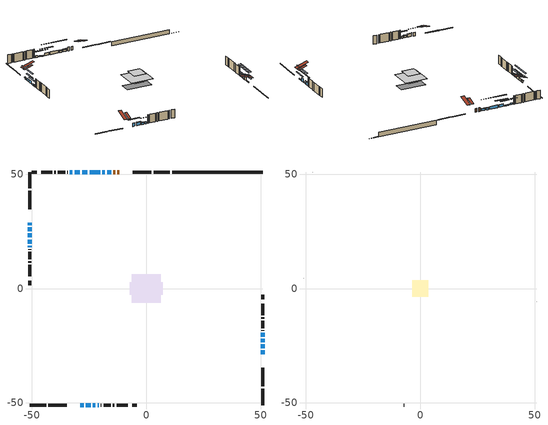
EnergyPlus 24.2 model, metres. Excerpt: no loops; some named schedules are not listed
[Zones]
conditioned space
 floor outside (Floor1 construction): -2.55,-2.55 -2.55,2.55 2.55,2.55 2.55,-2.55 z1.43
 floor adiabatic (AdiabaticFloorConstruction): -6.34,-6.34 -6.34,6.34 6.34,6.34 6.34,-6.34 z3.87
 floor foundation (Slab1 construction): -7.14,-2.76 -7.14,2.76 7.14,2.76 7.14,-2.76 z-1.01
 wall outside (RimJoist1 construction): 10.37,50.93 3.21,50.93 / -50.93,-50.93 -43.76,-50.93 / -50.93,50.93 -50.93,43.76 / 50.93,-50.93 50.93,-43.76 z1.43:1.73
 wall outside (RimJoist2 construction): 2.28,50.93 -5.84,50.93 / -42.83,-50.93 -34.71,-50.93 / -50.93,42.83 -50.93,34.71 / 50.93,-42.83 50.93,-34.71 z1.43:1.73
 wall outside (AdiabaticWallConstruction 1): -11.72,50.93 -12.61,50.93 / -13.54,50.93 -14.43,50.93 z1.43:3.46
 wall outside (AdiabaticWallConstruction): 50.93,-28.83 50.93,-27.07 / -28.98,50.93 -31.32,50.93 / -50.93,21.39 -50.93,19.64 z1.43:1.99; -15.36,50.93 -17.11,50.93 / -23.34,-50.93 -22.2,-50.93 / -21.27,-50.93 -20.71,-50.93 z1.43:2.57; -18.04,50.93 -19.19,50.93 / -50.93,28.83 -50.93,27.68 z1.43:2.4; -28.83,-50.93 -27.41,-50.93 / -26.48,-50.93 -24.27,-50.93 z1.43:3.18; 50.93,-26.15 50.93,-24.39 / 50.93,-21.07 50.93,-19.31 z1.43:3.46; 50.93,-23.47 50.93,-21.99 z1.43:2.02; -20.11,50.93 -24.79,50.93 / -50.93,26.76 -50.93,25 / -25.72,50.93 -28.06,50.93 / -50.93,24.08 -50.93,22.32 z1.43:2.88; -32.25,50.93 -33.4,50.93 / -50.93,18.71 -50.93,18 z1.43:2.37
 wall outside (Wall1 construction): -34.32,50.93 -34.51,50.93 / -19.78,-50.93 -19.6,-50.93 / -50.93,17.07 -50.93,16.89 / 50.93,-18.38 50.93,-18.2 z1.43:6.31
 wall outside (Wall2 construction): -35.44,50.93 -38.59,50.93 / -18.67,-50.93 -15.52,-50.93 / -50.93,15.96 -50.93,12.81 / 50.93,-17.27 50.93,-14.12 z1.43:6.31
 wall outside (Wall3 construction): -39.52,50.93 -40.19,50.93 / -14.59,-50.93 -13.92,-50.93 / -50.93,11.88 -50.93,11.21 / 50.93,-13.19 50.93,-12.52 z1.43:6.31
 wall outside (Wall4 construction): -41.12,50.93 -45.98,50.93 / -12.99,-50.93 -8.13,-50.93 / -50.93,10.28 -50.93,5.42 / 50.93,-11.59 50.93,-6.73 z1.43:6.31
 wall outside (Wall6 construction): -47.94,50.93 -50,50.93 / -6.16,-50.93 -4.11,-50.93 / -50.93,3.45 -50.93,1.4 / 50.93,-4.76 50.93,-2.71 z1.43:6.31
 wall foundation (FoundationWall1 construction): 11.3,50.93,-1.01 11.3,50.93,1.43 45.06,50.93,1.43 45.06,50.93,-0.91 50.93,50.93,-0.91 50.93,50.93,-1.01
 window (WindowConstruction): 50.93,-28.83 50.93,-27.08 z1.43:1.99
 window (WindowConstruction 9): -15.36,50.93 -17.11,50.93 z1.43:2.57
 window (WindowConstruction 10): -18.04,50.93 -19.19,50.93 z1.43:2.4
 window (WindowConstruction 11): -28.83,-50.93 -27.41,-50.93 z1.43:3.18
 window (WindowConstruction 12): -26.48,-50.93 -24.27,-50.93 z1.43:3.18
 window (WindowConstruction 13): -23.34,-50.93 -22.2,-50.93 z1.43:2.57
 window (WindowConstruction 14): -50.93,28.83 -50.93,27.68 z1.43:2.4
 window (WindowConstruction 15): 50.93,-26.15 50.93,-24.39 z1.43:3.46
 window (WindowConstruction 16): 50.93,-23.47 50.93,-21.99 z1.43:2.02
 window (WindowConstruction 17): -20.11,50.93 -24.79,50.93 z1.43:2.88
 window (WindowConstruction 1): 50.93,-21.06 50.93,-19.31 z1.43:3.46
 window (WindowConstruction 18): -50.93,26.76 -50.93,25 z1.43:2.88
 window (WindowConstruction 2): -25.72,50.93 -28.06,50.93 z1.43:2.88
 window (WindowConstruction 3): -28.99,50.93 -31.32,50.93 z1.43:1.99
 window (WindowConstruction 4): -32.25,50.93 -33.4,50.93 z1.43:2.37
 window (WindowConstruction 5): -21.27,-50.93 -20.71,-50.93 z1.43:2.57
 window (WindowConstruction 6): -50.93,24.07 -50.93,22.32 z1.43:2.88
 window (WindowConstruction 7): -50.93,21.39 -50.93,19.64 z1.43:1.99
 window (WindowConstruction 8): -50.93,18.71 -50.93,18 z1.43:2.37
 door (Door): -11.72,50.93 -12.61,50.93 z1.43:3.46
 door (Door 1): -13.54,50.93 -14.43,50.93 z1.43:3.46
 ceiling adiabatic (AdiabaticFloorConstruction): 6.34,-6.34 6.34,6.34 -6.34,6.34 -6.34,-6.34 z3.87
 roof outside (Roof2 construction): -10.8,50.93,6.31 -10.8,46.09,7.92 -9.52,46.09,7.92 -9.52,50.93,6.31; -29.76,-50.93,6.31 -29.76,-46.09,7.92 -31.03,-46.09,7.92 -31.03,-50.93,6.31; -50.93,29.76,6.31 -46.09,29.76,7.92 -46.09,31.03,7.92 -50.93,31.03,6.31; 50.93,-29.76,6.31 46.09,-29.76,7.92 46.09,-31.03,7.92 50.93,-31.03,6.31
attic - vented
 floor to conditioned space (Floor2 construction Reversed): -3.55,-3.55 -3.55,3.55 3.55,3.55 3.55,-3.55 z6.31
 wall outside (Wall5 construction): -46.9,50.93 -47.02,50.93 / -7.2,-50.93 -7.09,-50.93 / -50.93,4.49 -50.93,4.38 / 50.93,-5.8 50.93,-5.69 z1.43:6.31
 roof outside (Roof1 construction): -8.59,50.93,6.31 -8.59,44.01,8.61 -6.77,44.01,8.61 -6.77,50.93,6.31; -31.96,-50.93,6.31 -31.96,-44.01,8.61 -33.78,-44.01,8.61 -33.78,-50.93,6.31; -50.93,31.96,6.31 -44.01,31.96,8.61 -44.01,33.78,8.61 -50.93,33.78,6.31; 50.93,-31.96,6.31 44.01,-31.96,8.61 44.01,-33.78,8.61 50.93,-33.78,6.31
shading: 50.93,-24.44 50.93,-31.47 51.34,-31.47 51.34,-24.44 z4.63; -17.31,50.93 -15.16,50.93 -15.16,51.34 -17.31,51.34 z2.77; -19.39,50.93 -17.84,50.93 -17.84,51.34 -19.39,51.34 z2.6; -24.77,-50.93 -31.47,-50.93 -31.47,-51.34 -24.77,-51.34 z5.82; -24.07,-50.93 -26.68,-50.93 -26.68,-51.34 -24.07,-51.34 z3.38; -22,-50.93 -23.54,-50.93 -23.54,-51.34 -22,-51.34 z2.77; -50.93,27.48 -50.93,29.03 -51.34,29.03 -51.34,27.48 z2.6; 50.93,-19.31 50.93,-31.23 51.34,-31.23 51.34,-19.31 z8.54; 50.93,-16.91 50.93,-28.55 51.34,-28.55 51.34,-16.91 z7.1; -29.87,50.93 -15.03,50.93 -15.03,51.34 -29.87,51.34 z7.96; 50.93,-19.11 50.93,-21.27 51.34,-21.27 51.34,-19.11 z3.66; -50.93,19.92 -50.93,31.84 -51.34,31.84 -51.34,19.92 z7.96; -30.7,50.93 -23.08,50.93 -23.08,51.34 -30.7,51.34 z5.52; -33.96,50.93 -26.35,50.93 -26.35,51.34 -33.96,51.34 z4.63; -36.04,50.93 -29.61,50.93 -29.61,51.34 -36.04,51.34 z5.01; -18.07,-50.93 -23.91,-50.93 -23.91,-51.34 -18.07,-51.34 z5.21; -50.93,19.68 -50.93,26.71 -51.34,26.71 -51.34,19.68 z5.52; -50.93,17 -50.93,24.03 -51.34,24.03 -51.34,17 z4.63; -50.93,17.8 -50.93,18.91 -51.34,18.91 -51.34,17.8 z2.57
[Building]
Building 1: Terrain=Suburbs
[Site:Location]
Edmonton Intl AP_AB: Latitude {deg}=53.31; Longitude {deg}=-113.58; Time Zone {hr}=-7; Elevation {m}=723; Keep Site Location Information=Yes
[Site:GroundTemperature:Shallow]
-1.56185, -3.61833, -3.78302, -2.80711, 1.11059, 5.01004, 8.39065, 10.5322, 10.7141, 8.97234, 5.67794, 1.89811
[Site:WaterMainsTemperature]
Calculation Method=Schedule; Temperature Schedule=mains temperature schedule
[Material] Roughness=Rough; Thermal Absorptance=0.9
Name | Thickness {m} | Conductivity {W/m-K} | Density {kg/m3} | Specific Heat {J/kg-K} | Solar Absorptance | Visible Absorptance
asphalt or fiberglass shingles | 0.00635 | 0.162714 | 1121.4 | 1465.45 | 0.4 | 0.4
ceiling loosefill ins | 0.169333 | 0.0480833 | 16.02 | 1046.75 | 0.7 | 0.7
ceiling stud and cavity | 0.1397 | 0.104254 | 65.682 | 1177.47 | 0.7 | 0.7
concrete 4.0 in. | 0.1016 | 1.803125 | 2242.8 | 837.4 | 0.7 | 0.7
concrete 8.0 in. | 0.2032 | 1.803125 | 2242.8 | 837.4 | 0.7 | 0.7
door material | 0.04445 | 0.327969 | 512.64 | 1214.23 | 0.7 | 0.7
floor covering | 0.0127 | 0.0433444 | 54.468 | 1339.84 | 0.6 | 0.6
floor rigid ins; rim joist rigid ins; wall rigid ins | 0.051816 | 0.029427 | 32.04 | 1214.23 | 0.7 | 0.7
floor rigid ins 1; wall rigid ins 1 | 0.512978 | 0.029427 | 32.04 | 1214.23 | 0.7 | 0.7
floor stud and cavity | 0.1397 | 0.157981 | 92.3553 | 1139.71 | 0.7 | 0.7
floor stud and cavity 1 | 0.1397 | 1.75129 | 37.0049 | 1207.88 | 0.7 | 0.7
furniture material conditioned space 1 | 0.1524 | 0.115458 | 640.8 | 1214.23 | 0.6 | 0.6
gypsum board | 0.0127 | 0.160291 | 801 | 837.4 | 0.6 | 0.6
osb sheathing 0.5 in. | 0.0127 | 0.115458 | 512.64 | 1214.23 | 0.7 | 0.7
osb sheathing 0.75 in. | 0.01905 | 0.115458 | 512.64 | 1214.23 | 0.7 | 0.7
osb sheathing 2.0 in. | 0.0508 | 0.115458 | 512.64 | 1214.23 | 0.7 | 0.7
rim joist stud and cavity | 0.0508 | 0.0413573 | 125.044 | 1163.47 | 0.6 | 0.6
rim joist stud and cavity 1 | 0.0508 | 0.0296634 | 125.044 | 1163.47 | 0.6 | 0.6
roof stud and cavity | 0.2032 | 0.115541 | 78.34581 | 1123.46 | 0.7 | 0.7
wall stud and cavity | 0.1397 | 0.46399 | 139.0536 | 1170.24 | 0.7 | 0.7
wall stud and cavity 1 | 0.1397 | 0.220388 | 139.0536 | 1170.24 | 0.7 | 0.7
wall stud and cavity 2 | 0.1397 | 0.453384 | 139.0536 | 1170.24 | 0.7 | 0.7
wall stud and cavity 3 | 0.1397 | 0.215597 | 139.0536 | 1170.24 | 0.7 | 0.7
wall stud and cavity 4 | 0.0889 | 6.1454 | 50.32683 | 1063.81 | 0.6 | 0.6
wall stud and cavity 5 | 0.1397 | 0.106807 | 139.0536 | 1170.24 | 0.7 | 0.7
wall stud and cavity 6 | 0.0889 | 0.380278 | 52.3479 | 1209.89 | 0.7 | 0.7
wall stud and cavity 7 | 0.0889 | 0.391764 | 83.0341 | 1211.67 | 0.7 | 0.7
wood siding | 0.0254 | 0.102417 | 544.68 | 1172.36 | 0.4 | 0.4
wood siding 1 | 0.00254 | 0.102417 | 544.68 | 1172.36 | 0.4 | 0.4
wood siding 2; wood siding 3; wood siding 4 | 0.0254 | 0.102417 | 544.68 | 1172.36 | 0.7 | 0.7
[WindowMaterial:SimpleGlazingSystem]
Name | U-Factor {W/m2-K} | Solar Heat Gain Coefficient
WindowMaterial | 2.53296 | 0.58
WindowMaterial 1 | 2.97868 | 0.59
WindowMaterial 10 | 2.32571 | 0.53
WindowMaterial 11 | 2.11619 | 0.62
WindowMaterial 12 | 2.45233 | 0.62
WindowMaterial 13 | 2.47788 | 0.47
WindowMaterial 2 | 2.13833 | 0.61
WindowMaterial 3 | 2.52046 | 0.59
WindowMaterial 4 | 2.42337 | 0.5
WindowMaterial 5 | 2.56021 | 0.57
WindowMaterial 6 | 2.39214 | 0.64
WindowMaterial 7 | 2.53352 | 0.58
WindowMaterial 8 | 2.29051 | 0.56
WindowMaterial 9 | 2.4194 | 0.5
[Construction]
AdiabaticFloorConstruction: floor stud and cavity 1, floor rigid ins 1, osb sheathing 0.75 in., floor covering
AdiabaticWallConstruction: wood siding 3, wall rigid ins 1, wall stud and cavity 6, gypsum board
AdiabaticWallConstruction 1: wood siding 4, wall rigid ins 1, wall stud and cavity 6, gypsum board
Door; Door 1: door material
Floor1 construction: floor stud and cavity, floor rigid ins, osb sheathing 0.75 in., floor covering
Floor2 construction Reversed: gypsum board, ceiling stud and cavity, ceiling loosefill ins
FoundationWall1 construction: concrete 8.0 in.
furniture construction conditioned space 1: furniture material conditioned space 1
PartitionWallConstruction: gypsum board, wall stud and cavity 7, gypsum board
RimJoist1 construction: wood siding 2, rim joist rigid ins, osb sheathing 2.0 in., rim joist stud and cavity
RimJoist2 construction: wood siding 2, osb sheathing 2.0 in., rim joist stud and cavity 1
Roof1 construction: asphalt or fiberglass shingles
Roof2 construction: asphalt or fiberglass shingles, osb sheathing 0.75 in., roof stud and cavity, gypsum board
Slab1 construction: concrete 4.0 in.
Wall1 construction: wood siding, wall rigid ins, osb sheathing 0.5 in., wall stud and cavity, gypsum board
Wall2 construction: wood siding, wall rigid ins, osb sheathing 0.5 in., wall stud and cavity 1, gypsum board
Wall3 construction: wood siding, wall rigid ins, osb sheathing 0.5 in., wall stud and cavity 2, gypsum board
Wall4 construction: wood siding, wall rigid ins, osb sheathing 0.5 in., wall stud and cavity 3, gypsum board
Wall5 construction: wood siding 1, wall stud and cavity 4
Wall6 construction: wood siding, osb sheathing 0.5 in., wall stud and cavity 5, gypsum board
WindowConstruction; WindowConstruction 7: WindowMaterial
WindowConstruction 1; WindowConstruction 15: WindowMaterial 1
WindowConstruction 10; WindowConstruction 14: WindowMaterial 9
WindowConstruction 11: WindowMaterial 10
WindowConstruction 12: WindowMaterial 11
WindowConstruction 13: WindowMaterial 12
WindowConstruction 16: WindowMaterial 13
WindowConstruction 17; WindowConstruction 2: WindowMaterial 2
WindowConstruction 18; WindowConstruction 6: WindowMaterial 6
WindowConstruction 3: WindowMaterial 3
WindowConstruction 4: WindowMaterial 4
WindowConstruction 5: WindowMaterial 5
WindowConstruction 8: WindowMaterial 7
WindowConstruction 9: WindowMaterial 8
[Zone] Multiplier=1; Part of Total Floor Area=Yes
Name | Volume {m3}
attic - vented | 18.8299
conditioned space | 604.4
[Space]
Name | Zone | Volume {m3}
attic - vented 1 | attic - vented | 18.8299
conditioned space 1 | conditioned space | 604.4
[ZoneInfiltration:EffectiveLeakageArea]
infil attic - vented 1: Zone or Space=attic - vented 1; Schedule=Always On Discrete; Effective Air Leakage Area {cm2}=1751.3; Stack Coefficient=0.000499324; Wind Coefficient=1.50977e-05
[ZoneMixing]
whole house fan mix: Zone or Space=attic - vented; Schedule=Always On Continuous; Design Flow Rate Calculation Method=Flow/Zone; Design Flow Rate {m3/s}=0; Source Zone or Space=conditioned space
[SurfaceProperty:ExposedFoundationPerimeter]
Slab1: Exposed Perimeter Calculation Method=TotalExposedPerimeter; Total Exposed Perimeter {m}=39.624
[InternalMass] Zone or ZoneList=conditioned space; Space or SpaceList=conditioned space 1
Name | Construction | Surface Area {m2}
furniture mass conditioned space 1 | furniture construction conditioned space 1 | 106.232
partition wall mass | PartitionWallConstruction | 265.58
[Lights]
interior lighting: Zone or ZoneList or Space or SpaceList=conditioned space 1; Schedule=interior lighting schedule; Design Level Calculation Method=LightingLevel; Lighting Level {W}=343.2; Return Air Fraction=0; Fraction Radiant=0.6; Fraction Visible=0.2; Fraction Replaceable=1
[People]
occupants: Zone or ZoneList or Space or SpaceList=conditioned space 1; Number of People Schedule=occupants schedule; Number of People Calculation Method=People; Number of People=3; Fraction Radiant=0.314171; Sensible Heat Fraction=0.56303; Activity Level Schedule=occupants activity schedule; Carbon Dioxide Generation Rate {m3/s-W}=0; Enable ASHRAE 55 Comfort Warnings=No; Mean Radiant Temperature Calculation Type=EnclosureAveraged
[ElectricEquipment] Zone or ZoneList or Space or SpaceList=conditioned space 1; Design Level Calculation Method=EquipmentLevel
Name | Schedule | Design Level {W} | Fraction Latent | Fraction Radiant | Fraction Lost
clothes dryer | clothes dryer schedule | 140.772 | 0.015 | 0.081 | 0.85
clothes washer | clothes washer schedule | 32.1985 | 0.03 | 0.162 | 0.7
cooking range | cooking range schedule | 215.147 | 0.08 | 0.432 | 0.2
dishwasher | dishwasher schedule | 66.8632 | 0.3 | 0.18 | 0.4
fridge | fridge schedule | 72.9452 | 0 | 0.6 | 0
mech vent bath fan 0 | mech vent bath fan 0 schedule | 50.2 | 0 | 0 | 1
mech vent bath fan 1 | mech vent bath fan 1 schedule | 50.2 | 0 | 0 | 1
mech vent house fan | mech vent house fan schedule | 0 | 0 | 0 | 1
mech vent house fan cfis | mech vent house fan cfis schedule | 0 | 0 | 0 | 0
mech vent range fan 0 | mech vent range fan 0 schedule | 57 | 0 | 0 | 1
misc plug loads | misc plug loads schedule | 494.7 | 0.045 | 0.513 | 0.1
whole house fan | Always On Discrete | 0 | 0 | 0 | 1
[OtherEquipment] Zone or ZoneList or Space or SpaceList=conditioned space 1; Design Level Calculation Method=EquipmentLevel
Name | Fuel Type | Schedule | Design Level {W} | Fraction Latent | Fraction Radiant | Fraction Lost
clothes dryer 1 | Electricity | clothes dryer schedule | 0 | 0.015 | 0.081 | 0.85
cooking range 1 | Electricity | cooking range schedule | 0 | 0.08 | 0.432 | 0.2
general water use latent | None | general water use schedule | 62.594 | 1 | 0 | 0
general water use sensible | None | general water use schedule | -61.6891 | 0 | 0.6 | 0
mech vent house fan latent load | None | Always On Discrete | 0 | 1 | 0 | 0
mech vent house fan sensible load | None | Always On Discrete | 0 | 0 | 0 | 0
water heater energy adjustment1 | NaturalGas | Always On Discrete | 0.01 | 0 | 0 | 1
[ZoneInfiltration:DesignFlowRate] Zone or ZoneList or Space or SpaceList=conditioned space 1; Schedule=Always On Discrete; Design Flow Rate Calculation Method=Flow/Zone; Design Flow Rate {m3/s}=0
infil flow; natural vent flow; whole house fan flow
[Foundation:Kiva]
Foundation Kiva 1: Initial Indoor Air Temperature {C}=18; Wall Height Above Grade {m}=1.43; Wall Depth Below Slab {m}=0.2032
[Foundation:Kiva:Settings]
Soil Conductivity {W/m-K}=0.849921; Soil Density {kg/m3}=1842.3; Soil Specific Heat {J/kg-K}=418.7; Ground Solar Absorptivity=0.9; Ground Thermal Absorptivity=0.9; Ground Surface Roughness {m}=0.03; Far-Field Width {m}=40; Deep-Ground Boundary Condition=ZeroFlux; Deep-Ground Depth {m}=40; Minimum Cell Dimension {m}=0.2; Maximum Cell Growth Coefficient=3; Simulation Timestep=Timestep
[Exterior:Lights]
exterior lighting: Schedule=exterior lighting schedule; Design Level {W}=75.6
[Schedule:Constant]
Name | Hourly Value
Always On Continuous; mech vent house fan schedule; mech vent house fan cfis schedule; Always On Discrete | 1
occupants activity schedule | 117.228
fridge schedule | 0
[Schedule:Week:Daily]
interior lighting schedule Week Rule - Jan1-Jan27: interior lighting schedule day, interior lighting schedule day, interior lighting schedule day, interior lighting schedule day, interior lighting schedule day, interior lighting schedule day, interior lighting schedule day, interior lighting schedule default day, interior lighting schedule default day, interior lighting schedule default day, interior lighting schedule default day, interior lighting schedule default day
interior lighting schedule Week Rule - Jan28-Feb3: interior lighting schedule day, interior lighting schedule day, interior lighting schedule day, interior lighting schedule day, interior lighting schedule day 1, interior lighting schedule day 1, interior lighting schedule day 1, interior lighting schedule default day, interior lighting schedule default day, interior lighting schedule default day, interior lighting schedule default day, interior lighting schedule default day
interior lighting schedule Week Rule - Feb4-Feb24: interior lighting schedule day 1, interior lighting schedule day 1, interior lighting schedule day 1, interior lighting schedule day 1, interior lighting schedule day 1, interior lighting schedule day 1, interior lighting schedule day 1, interior lighting schedule default day, interior lighting schedule default day, interior lighting schedule default day, interior lighting schedule default day, interior lighting schedule default day
interior lighting schedule Week Rule - Feb25-Mar3: interior lighting schedule day 1, interior lighting schedule day 1, interior lighting schedule day 1, interior lighting schedule day 1, interior lighting schedule day 2, interior lighting schedule day 2, interior lighting schedule day 2, interior lighting schedule default day, interior lighting schedule default day, interior lighting schedule default day, interior lighting schedule default day, interior lighting schedule default day
interior lighting schedule Week Rule - Mar4-Mar31: interior lighting schedule day 2, interior lighting schedule day 2, interior lighting schedule day 2, interior lighting schedule day 2, interior lighting schedule day 2, interior lighting schedule day 2, interior lighting schedule day 2, interior lighting schedule default day, interior lighting schedule default day, interior lighting schedule default day, interior lighting schedule default day, interior lighting schedule default day
interior lighting schedule Week Rule - Apr1-Apr28: interior lighting schedule day 3, interior lighting schedule day 3, interior lighting schedule day 3, interior lighting schedule day 3, interior lighting schedule day 3, interior lighting schedule day 3, interior lighting schedule day 3, interior lighting schedule default day, interior lighting schedule default day, interior lighting schedule default day, interior lighting schedule default day, interior lighting schedule default day
interior lighting schedule Week Rule - Apr29-May5: interior lighting schedule day 3, interior lighting schedule day 3, interior lighting schedule day 4, interior lighting schedule day 4, interior lighting schedule day 4, interior lighting schedule day 4, interior lighting schedule day 4, interior lighting schedule default day, interior lighting schedule default day, interior lighting schedule default day, interior lighting schedule default day, interior lighting schedule default day
interior lighting schedule Week Rule - May6-May26: interior lighting schedule day 4, interior lighting schedule day 4, interior lighting schedule day 4, interior lighting schedule day 4, interior lighting schedule day 4, interior lighting schedule day 4, interior lighting schedule day 4, interior lighting schedule default day, interior lighting schedule default day, interior lighting schedule default day, interior lighting schedule default day, interior lighting schedule default day
interior lighting schedule Week Rule - May27-Jun2: interior lighting schedule day 4, interior lighting schedule day 4, interior lighting schedule day 4, interior lighting schedule day 4, interior lighting schedule day 4, interior lighting schedule day 5, interior lighting schedule day 5, interior lighting schedule default day, interior lighting schedule default day, interior lighting schedule default day, interior lighting schedule default day, interior lighting schedule default day
interior lighting schedule Week Rule - Jun3-Jun30: interior lighting schedule day 5, interior lighting schedule day 5, interior lighting schedule day 5, interior lighting schedule day 5, interior lighting schedule day 5, interior lighting schedule day 5, interior lighting schedule day 5, interior lighting schedule default day, interior lighting schedule default day, interior lighting schedule default day, interior lighting schedule default day, interior lighting schedule default day
interior lighting schedule Week Rule - Jul1-Jul28: interior lighting schedule day 6, interior lighting schedule day 6, interior lighting schedule day 6, interior lighting schedule day 6, interior lighting schedule day 6, interior lighting schedule day 6, interior lighting schedule day 6, interior lighting schedule default day, interior lighting schedule default day, interior lighting schedule default day, interior lighting schedule default day, interior lighting schedule default day
interior lighting schedule Week Rule - Jul29-Aug4: interior lighting schedule day 6, interior lighting schedule day 6, interior lighting schedule day 6, interior lighting schedule day 7, interior lighting schedule day 7, interior lighting schedule day 7, interior lighting schedule day 7, interior lighting schedule default day, interior lighting schedule default day, interior lighting schedule default day, interior lighting schedule default day, interior lighting schedule default day
interior lighting schedule Week Rule - Aug5-Aug25: interior lighting schedule day 7, interior lighting schedule day 7, interior lighting schedule day 7, interior lighting schedule day 7, interior lighting schedule day 7, interior lighting schedule day 7, interior lighting schedule day 7, interior lighting schedule default day, interior lighting schedule default day, interior lighting schedule default day, interior lighting schedule default day, interior lighting schedule default day
interior lighting schedule Week Rule - Aug26-Sep1: interior lighting schedule day 7, interior lighting schedule day 7, interior lighting schedule day 7, interior lighting schedule day 7, interior lighting schedule day 7, interior lighting schedule day 7, interior lighting schedule day 8, interior lighting schedule default day, interior lighting schedule default day, interior lighting schedule default day, interior lighting schedule default day, interior lighting schedule default day
interior lighting schedule Week Rule - Sep2-Sep29: interior lighting schedule day 8, interior lighting schedule day 8, interior lighting schedule day 8, interior lighting schedule day 8, interior lighting schedule day 8, interior lighting schedule day 8, interior lighting schedule day 8, interior lighting schedule default day, interior lighting schedule default day, interior lighting schedule default day, interior lighting schedule default day, interior lighting schedule default day
interior lighting schedule Week Rule - Sep30-Oct6: interior lighting schedule day 8, interior lighting schedule day 9, interior lighting schedule day 9, interior lighting schedule day 9, interior lighting schedule day 9, interior lighting schedule day 9, interior lighting schedule day 9, interior lighting schedule default day, interior lighting schedule default day, interior lighting schedule default day, interior lighting schedule default day, interior lighting schedule default day
interior lighting schedule Week Rule - Oct7-Oct27: interior lighting schedule day 9, interior lighting schedule day 9, interior lighting schedule day 9, interior lighting schedule day 9, interior lighting schedule day 9, interior lighting schedule day 9, interior lighting schedule day 9, interior lighting schedule default day, interior lighting schedule default day, interior lighting schedule default day, interior lighting schedule default day, interior lighting schedule default day
interior lighting schedule Week Rule - Oct28-Nov3: interior lighting schedule day 9, interior lighting schedule day 9, interior lighting schedule day 9, interior lighting schedule day 9, interior lighting schedule day 10, interior lighting schedule day 10, interior lighting schedule day 10, interior lighting schedule default day, interior lighting schedule default day, interior lighting schedule default day, interior lighting schedule default day, interior lighting schedule default day
interior lighting schedule Week Rule - Nov4-Nov24: interior lighting schedule day 10, interior lighting schedule day 10, interior lighting schedule day 10, interior lighting schedule day 10, interior lighting schedule day 10, interior lighting schedule day 10, interior lighting schedule day 10, interior lighting schedule default day, interior lighting schedule default day, interior lighting schedule default day, interior lighting schedule default day, interior lighting schedule default day
interior lighting schedule Week Rule - Nov25-Dec1: interior lighting schedule day 10, interior lighting schedule day 10, interior lighting schedule day 10, interior lighting schedule day 10, interior lighting schedule day 10, interior lighting schedule day 10, interior lighting schedule day 11, interior lighting schedule default day, interior lighting schedule default day, interior lighting schedule default day, interior lighting schedule default day, interior lighting schedule default day
interior lighting schedule Week Rule - Dec2-Dec31: interior lighting schedule day 11, interior lighting schedule day 11, interior lighting schedule day 11, interior lighting schedule day 11, interior lighting schedule day 11, interior lighting schedule day 11, interior lighting schedule day 11, interior lighting schedule default day, interior lighting schedule default day, interior lighting schedule default day, interior lighting schedule default day, interior lighting schedule default day
occupants schedule Week Rule - Jan1-Dec31: occupants schedule day, occupants schedule day, occupants schedule day, occupants schedule day, occupants schedule day, occupants schedule day, occupants schedule day, occupants schedule default day, occupants schedule default day, occupants schedule default day, occupants schedule default day, occupants schedule default day
clothes dryer schedule Week Rule - Jan1-Dec31: clothes dryer schedule day, clothes dryer schedule day, clothes dryer schedule day, clothes dryer schedule day, clothes dryer schedule day, clothes dryer schedule day, clothes dryer schedule day, clothes dryer schedule default day, clothes dryer schedule default day, clothes dryer schedule default day, clothes dryer schedule default day, clothes dryer schedule default day
clothes washer schedule Week Rule - Jan1-Dec31: clothes washer schedule day, clothes washer schedule day, clothes washer schedule day, clothes washer schedule day, clothes washer schedule day, clothes washer schedule day, clothes washer schedule day, clothes washer schedule default day, clothes washer schedule default day, clothes washer schedule default day, clothes washer schedule default day, clothes washer schedule default day
cooking range schedule Week Rule - Jan1-Dec31: cooking range schedule day, cooking range schedule day, cooking range schedule day, cooking range schedule day, cooking range schedule day, cooking range schedule day, cooking range schedule day, cooking range schedule default day, cooking range schedule default day, cooking range schedule default day, cooking range schedule default day, cooking range schedule default day
dishwasher schedule Week Rule - Jan1-Dec31: dishwasher schedule day, dishwasher schedule day, dishwasher schedule day, dishwasher schedule day, dishwasher schedule day, dishwasher schedule day, dishwasher schedule day, dishwasher schedule default day, dishwasher schedule default day, dishwasher schedule default day, dishwasher schedule default day, dishwasher schedule default day
mech vent bath fan 0 schedule Week Rule - Jan1-Dec31: mech vent bath fan 0 schedule day, mech vent bath fan 0 schedule day, mech vent bath fan 0 schedule day, mech vent bath fan 0 schedule day, mech vent bath fan 0 schedule day, mech vent bath fan 0 schedule day, mech vent bath fan 0 schedule day, mech vent bath fan 0 schedule default day, mech vent bath fan 0 schedule default day, mech vent bath fan 0 schedule default day, mech vent bath fan 0 schedule default day, mech vent bath fan 0 schedule default day
mech vent bath fan 1 schedule Week Rule - Jan1-Dec31: mech vent bath fan 1 schedule day, mech vent bath fan 1 schedule day, mech vent bath fan 1 schedule day, mech vent bath fan 1 schedule day, mech vent bath fan 1 schedule day, mech vent bath fan 1 schedule day, mech vent bath fan 1 schedule day, mech vent bath fan 1 schedule default day, mech vent bath fan 1 schedule default day, mech vent bath fan 1 schedule default day, mech vent bath fan 1 schedule default day, mech vent bath fan 1 schedule default day
mech vent range fan 0 schedule Week Rule - Jan1-Dec31: mech vent range fan 0 schedule day, mech vent range fan 0 schedule day, mech vent range fan 0 schedule day, mech vent range fan 0 schedule day, mech vent range fan 0 schedule day, mech vent range fan 0 schedule day, mech vent range fan 0 schedule day, mech vent range fan 0 schedule default day, mech vent range fan 0 schedule default day, mech vent range fan 0 schedule default day, mech vent range fan 0 schedule default day, mech vent range fan 0 schedule default day
misc plug loads schedule Week Rule - Jan1-Dec31: misc plug loads schedule day, misc plug loads schedule day, misc plug loads schedule day, misc plug loads schedule day, misc plug loads schedule day, misc plug loads schedule day, misc plug loads schedule day, misc plug loads schedule default day, misc plug loads schedule default day, misc plug loads schedule default day, misc plug loads schedule default day, misc plug loads schedule default day
general water use schedule Week Rule - Jan1-Dec31: general water use schedule day, general water use schedule day, general water use schedule day, general water use schedule day, general water use schedule day, general water use schedule day, general water use schedule day, general water use schedule default day, general water use schedule default day, general water use schedule default day, general water use schedule default day, general water use schedule default day
exterior lighting schedule Week Rule - Jan1-Jan27: exterior lighting schedule day, exterior lighting schedule day, exterior lighting schedule day, exterior lighting schedule day, exterior lighting schedule day, exterior lighting schedule day, exterior lighting schedule day, exterior lighting schedule default day, exterior lighting schedule default day, exterior lighting schedule default day, exterior lighting schedule default day, exterior lighting schedule default day
exterior lighting schedule Week Rule - Jan28-Feb3: exterior lighting schedule day, exterior lighting schedule day, exterior lighting schedule day, exterior lighting schedule day, exterior lighting schedule day 1, exterior lighting schedule day 1, exterior lighting schedule day 1, exterior lighting schedule default day, exterior lighting schedule default day, exterior lighting schedule default day, exterior lighting schedule default day, exterior lighting schedule default day
exterior lighting schedule Week Rule - Feb4-Feb24: exterior lighting schedule day 1, exterior lighting schedule day 1, exterior lighting schedule day 1, exterior lighting schedule day 1, exterior lighting schedule day 1, exterior lighting schedule day 1, exterior lighting schedule day 1, exterior lighting schedule default day, exterior lighting schedule default day, exterior lighting schedule default day, exterior lighting schedule default day, exterior lighting schedule default day
exterior lighting schedule Week Rule - Feb25-Mar3: exterior lighting schedule day 1, exterior lighting schedule day 1, exterior lighting schedule day 1, exterior lighting schedule day 1, exterior lighting schedule day 2, exterior lighting schedule day 2, exterior lighting schedule day 2, exterior lighting schedule default day, exterior lighting schedule default day, exterior lighting schedule default day, exterior lighting schedule default day, exterior lighting schedule default day
exterior lighting schedule Week Rule - Mar4-Mar31: exterior lighting schedule day 2, exterior lighting schedule day 2, exterior lighting schedule day 2, exterior lighting schedule day 2, exterior lighting schedule day 2, exterior lighting schedule day 2, exterior lighting schedule day 2, exterior lighting schedule default day, exterior lighting schedule default day, exterior lighting schedule default day, exterior lighting schedule default day, exterior lighting schedule default day
exterior lighting schedule Week Rule - Apr1-Apr28: exterior lighting schedule day 3, exterior lighting schedule day 3, exterior lighting schedule day 3, exterior lighting schedule day 3, exterior lighting schedule day 3, exterior lighting schedule day 3, exterior lighting schedule day 3, exterior lighting schedule default day, exterior lighting schedule default day, exterior lighting schedule default day, exterior lighting schedule default day, exterior lighting schedule default day
[Schedule:Year]
interior lighting schedule: interior lighting schedule Week Rule - Jan1-Jan27, 1, 1, 1, 27, interior lighting schedule Week Rule - Jan28-Feb3, 1, 28, 2, 3, interior lighting schedule Week Rule - Feb4-Feb24, 2, 4, 2, 24, interior lighting schedule Week Rule - Feb25-Mar3, 2, 25, 3, 3, interior lighting schedule Week Rule - Mar4-Mar31, 3, 4, 3, 31, interior lighting schedule Week Rule - Apr1-Apr28, 4, 1, 4, 28, interior lighting schedule Week Rule - Apr29-May5, 4, 29, 5, 5, interior lighting schedule Week Rule - May6-May26, 5, 6, 5, 26, interior lighting schedule Week Rule - May27-Jun2, 5, 27, 6, 2, interior lighting schedule Week Rule - Jun3-Jun30, 6, 3, 6, 30, interior lighting schedule Week Rule - Jul1-Jul28, 7, 1, 7, 28, interior lighting schedule Week Rule - Jul29-Aug4, 7, 29, 8, 4, interior lighting schedule Week Rule - Aug5-Aug25, 8, 5, 8, 25, interior lighting schedule Week Rule - Aug26-Sep1, 8, 26, 9, 1, interior lighting schedule Week Rule - Sep2-Sep29, 9, 2, 9, 29, interior lighting schedule Week Rule - Sep30-Oct6, 9, 30, 10, 6, interior lighting schedule Week Rule - Oct7-Oct27, 10, 7, 10, 27, interior lighting schedule Week Rule - Oct28-Nov3, 10, 28, 11, 3, interior lighting schedule Week Rule - Nov4-Nov24, 11, 4, 11, 24, interior lighting schedule Week Rule - Nov25-Dec1, 11, 25, 12, 1, interior lighting schedule Week Rule - Dec2-Dec31, 12, 2, 12, 31
occupants schedule: occupants schedule Week Rule - Jan1-Dec31, 1, 1, 12, 31
clothes dryer schedule: clothes dryer schedule Week Rule - Jan1-Dec31, 1, 1, 12, 31
clothes washer schedule: clothes washer schedule Week Rule - Jan1-Dec31, 1, 1, 12, 31
cooking range schedule: cooking range schedule Week Rule - Jan1-Dec31, 1, 1, 12, 31
dishwasher schedule: dishwasher schedule Week Rule - Jan1-Dec31, 1, 1, 12, 31
mech vent bath fan 0 schedule: mech vent bath fan 0 schedule Week Rule - Jan1-Dec31, 1, 1, 12, 31
mech vent bath fan 1 schedule: mech vent bath fan 1 schedule Week Rule - Jan1-Dec31, 1, 1, 12, 31
mech vent range fan 0 schedule: mech vent range fan 0 schedule Week Rule - Jan1-Dec31, 1, 1, 12, 31
misc plug loads schedule: misc plug loads schedule Week Rule - Jan1-Dec31, 1, 1, 12, 31
general water use schedule: general water use schedule Week Rule - Jan1-Dec31, 1, 1, 12, 31
exterior lighting schedule: exterior lighting schedule Week Rule - Jan1-Jan27, 1, 1, 1, 27, exterior lighting schedule Week Rule - Jan28-Feb3, 1, 28, 2, 3, exterior lighting schedule Week Rule - Feb4-Feb24, 2, 4, 2, 24, exterior lighting schedule Week Rule - Feb25-Mar3, 2, 25, 3, 3, exterior lighting schedule Week Rule - Mar4-Mar31, 3, 4, 3, 31, exterior lighting schedule Week Rule - Apr1-Apr28, 4, 1, 4, 28, exterior lighting schedule Week Rule - Apr29-May5, 4, 29, 5, 5, exterior lighting schedule Week Rule - May6-May26, 5, 6, 5, 26, exterior lighting schedule Week Rule - May27-Jun2, 5, 27, 6, 2, exterior lighting schedule Week Rule - Jun3-Jun30, 6, 3, 6, 30, exterior lighting schedule Week Rule - Jul1-Jul28, 7, 1, 7, 28, exterior lighting schedule Week Rule - Jul29-Aug4, 7, 29, 8, 4, exterior lighting schedule Week Rule - Aug5-Aug25, 8, 5, 8, 25, exterior lighting schedule Week Rule - Aug26-Sep1, 8, 26, 9, 1, exterior lighting schedule Week Rule - Sep2-Sep29, 9, 2, 9, 29, exterior lighting schedule Week Rule - Sep30-Oct6, 9, 30, 10, 6, exterior lighting schedule Week Rule - Oct7-Oct27, 10, 7, 10, 27, exterior lighting schedule Week Rule - Oct28-Nov3, 10, 28, 11, 3, exterior lighting schedule Week Rule - Nov4-Nov24, 11, 4, 11, 24, exterior lighting schedule Week Rule - Nov25-Dec1, 11, 25, 12, 1, exterior lighting schedule Week Rule - Dec2-Dec31, 12, 2, 12, 31
[Schedule:Compact]
mains temperature schedule: Through: 01/01, For: AllDays, Until: 24:00, 3.97167, Through: 01/02, For: AllDays, Until: 24:00, 3.90778, Through: 01/03, For: AllDays, Until: 24:00, 3.84556, Through: 01/04, For: AllDays, Until: 24:00, 3.78389, Through: 01/05, For: AllDays, Until: 24:00, 3.72278, Through: 01/06, For: AllDays, Until: 24:00, 3.66278, Through: 01/07, For: AllDays, Until: 24:00, 3.60389, Through: 01/08, For: AllDays, Until: 24:00, 3.54556, Through: 01/09, For: AllDays, Until: 24:00, 3.48833, Through: 01/10, For: AllDays, Until: 24:00, 3.43167, Through: 01/11, For: AllDays, Until: 24:00, 3.37611, Through: 01/12, For: AllDays, Until: 24:00, 3.32167, Through: 01/13, For: AllDays, Until: 24:00, 3.26833, Through: 01/14, For: AllDays, Until: 24:00, 3.21556, Through: 01/15, For: AllDays, Until: 24:00, 3.16444, Through: 01/16, For: AllDays, Until: 24:00, 3.11389, Through: 01/17, For: AllDays, Until: 24:00, 3.06444, Through: 01/18, For: AllDays, Until: 24:00, 3.01611, Through: 01/19, For: AllDays, Until: 24:00, 2.96889, Through: 01/20, For: AllDays, Until: 24:00, 2.92278, Through: 01/21, For: AllDays, Until: 24:00, 2.87722, Through: 01/22, For: AllDays, Until: 24:00, 2.83333, Through: 01/23, For: AllDays, Until: 24:00, 2.79056, Through: 01/24, For: AllDays, Until: 24:00, 2.74889, Through: 01/25, For: AllDays, Until: 24:00, 2.70833, Through: 01/26, For: AllDays, Until: 24:00, 2.66889, Through: 01/27, For: AllDays, Until: 24:00, 2.63056, Through: 01/28, For: AllDays, Until: 24:00, 2.59333, Through: 01/29, For: AllDays, Until: 24:00, 2.55778, Through: 01/30, For: AllDays, Until: 24:00, 2.52278, Through: 01/31, For: AllDays, Until: 24:00, 2.48944, Through: 02/01, For: AllDays, Until: 24:00, 2.45722, Through: 02/02, For: AllDays, Until: 24:00, 2.42611, Through: 02/03, For: AllDays, Until: 24:00, 2.39667, Through: 02/04, For: AllDays, Until: 24:00, 2.36833, Through: 02/05, For: AllDays, Until: 24:00, 2.34111, Through: 02/06, For: AllDays, Until: 24:00, 2.315, Through: 02/07, For: AllDays, Until: 24:00, 2.29056, Through: 02/08, For: AllDays, Until: 24:00, 2.26722, Through: 02/09, For: AllDays, Until: 24:00, 2.245, Through: 02/10, For: AllDays, Until: 24:00, 2.22444, Through: 02/11, For: AllDays, Until: 24:00, 2.20444, Through: 02/12, For: AllDays, Until: 24:00, 2.18667, Through: 02/13, For: AllDays, Until: 24:00, 2.17, Through: 02/14, For: AllDays, Until: 24:00, 2.15444, Through: 02/15, For: AllDays, Until: 24:00, 2.14, Through: 02/16, For: AllDays, Until: 24:00, 2.12722, Through: 02/17, For: AllDays, Until: 24:00, 2.11556, Through: 02/18, For: AllDays, Until: 24:00, 2.10556, Through: 02/19, For: AllDays, Until: 24:00, 2.09667, Through: 02/20, For: AllDays, Until: 24:00, 2.08889, Through: 02/21, For: AllDays, Until: 24:00, 2.08278, Through: 02/22, For: AllDays, Until: 24:00, 2.07833, Through: 02/23, For: AllDays, Until: 24:00, 2.07444, Through: 02/24, For: AllDays, Until: 24:00, 2.07278, Through: 02/25, For: AllDays, Until: 24:00, 2.07167, Through: 02/26, For: AllDays, Until: 24:00, 2.07222, Through: 02/27, For: AllDays, Until: 24:00, 2.07444, Through: 02/28, For: AllDays, Until: 24:00, 2.07778, Through: 03/01, For: AllDays, Until: 24:00, 2.08222, Through: 03/02, For: AllDays, Until: 24:00, 2.08833, Through: 03/03, For: AllDays, Until: 24:00, 2.09556, Through: 03/04, For: AllDays, Until: 24:00, 2.10444, Through: 03/05, For: AllDays, Until: 24:00, 2.11444, Through: 03/06, For: AllDays, Until: 24:00, 2.12556, Through: 03/07, For: AllDays, Until: 24:00, 2.13833, Through: 03/08, For: AllDays, Until: 24:00, 2.15278, Through: 03/09, For: AllDays, Until: 24:00, 2.16778, Through: 03/10, For: AllDays, Until: 24:00, 2.18444, Through: 03/11, For: AllDays, Until: 24:00, 2.20278, Through: 03/12, For: AllDays, Until: 24:00, 2.22167, Through: 03/13, For: AllDays, Until: 24:00, 2.24278, Through: 03/14, For: AllDays, Until: 24:00, 2.26444, Through: 03/15, For: AllDays, Until: 24:00, 2.28778, Through: 03/16, For: AllDays, Until: 24:00, 2.31222, Through: 03/17, For: AllDays, Until: 24:00, 2.33778, Through: 03/18, For: AllDays, Until: 24:00, 2.365, Through: 03/19, For: AllDays, Until: 24:00, 2.39333, Through: 03/20, For: AllDays, Until: 24:00, 2.42278, Through: 03/21, For: AllDays, Until: 24:00, 2.45389, Through: 03/22, For: AllDays, Until: 24:00, 2.48611, Through: 03/23, For: AllDays, Until: 24:00, 2.51889, Through: 03/24, For: AllDays, Until: 24:00, 2.55389, Through: 03/25, For: AllDays, Until: 24:00, 2.58944, Through: 03/26, For: AllDays, Until: 24:00, 2.62611, Through: 03/27, For: AllDays, Until: 24:00, 2.66444, Through: 03/28, For: AllDays, Until: 24:00, 2.70389, Through: 03/29, For: AllDays, Until: 24:00, 2.74389, Through: 03/30, For: AllDays, Until: 24:00, 2.78556, Through: 03/31, For: AllDays, Until: 24:00, 2.82833, Through: 04/01, For: AllDays, Until: 24:00, 2.87222, Through: 04/02, For: AllDays, Until: 24:00, 2.91722, Through: 04/03, For: AllDays, Until: 24:00, 2.96333, Through: 04/04, For: AllDays, Until: 24:00, 3.01056, Through: 04/05, For: AllDays, Until: 24:00, 3.05889, Through: 04/06, For: AllDays, Until: 24:00, 3.10833, Through: 04/07, For: AllDays, Until: 24:00, 3.15833, Through: 04/08, For: AllDays, Until: 24:00, 3.21, Through: 04/09, For: AllDays, Until: 24:00, 3.26222, Through: 04/10, For: AllDays, Until: 24:00, 3.31556, Through: 04/11, For: AllDays, Until: 24:00, 3.37, Through: 04/12, For: AllDays, Until: 24:00, 3.42556, Through: 04/13, For: AllDays, Until: 24:00, 3.48167, Through: 04/14, For: AllDays, Until: 24:00, 3.53889, Through: 04/15, For: AllDays, Until: 24:00, 3.59722, Through: 04/16, For: AllDays, Until: 24:00, 3.65611, Through: 04/17, For: AllDays, Until: 24:00, 3.71611, Through: 04/18, For: AllDays, Until: 24:00, 3.77667, Through: 04/19, For: AllDays, Until: 24:00, 3.83833, Through: 04/20, For: AllDays, Until: 24:00, 3.90111, Through: 04/21, For: AllDays, Until: 24:00, 3.96444, Through: 04/22, For: AllDays, Until: 24:00, 4.02833, Through: 04/23, For: AllDays, Until: 24:00, 4.09333, Through: 04/24, For: AllDays, Until: 24:00, 4.15889, Through: 04/25, For: AllDays, Until: 24:00, 4.225, Through: 04/26, For: AllDays, Until: 24:00, 4.29222, Through: 04/27, For: AllDays, Until: 24:00, 4.36, Through: 04/28, For: AllDays, Until: 24:00, 4.42833, Through: 04/29, For: AllDays, Until: 24:00, 4.49722, Through: 04/30, For: AllDays, Until: 24:00, 4.56667, Through: 05/01, For: AllDays, Until: 24:00, 4.63722, Through: 05/02, For: AllDays, Until: 24:00, 4.70833, Through: 05/03, For: AllDays, Until: 24:00, 4.77944, Through: 05/04, For: AllDays, Until: 24:00, 4.85167, Through: 05/05, For: AllDays, Until: 24:00, 4.92389, Through: 05/06, For: AllDays, Until: 24:00, 4.99722, Through: 05/07, For: AllDays, Until: 24:00, 5.07056, Through: 05/08, For: AllDays, Until: 24:00, 5.145, Through: 05/09, For: AllDays, Until: 24:00, 5.21944, Through: 05/10, For: AllDays, Until: 24:00, 5.29389, Through: 05/11, For: AllDays, Until: 24:00, 5.36944, Through: 05/12, For: AllDays, Until: 24:00, 5.445, Through: 05/13, For: AllDays, Until: 24:00, 5.52111, Through: 05/14, For: AllDays, Until: 24:00, 5.59722, Through: 05/15, For: AllDays, Until: 24:00, 5.67389, Through: 05/16, For: AllDays, Until: 24:00, 5.75056, Through: 05/17, For: AllDays, Until: 24:00, 5.82778, Through: 05/18, For: AllDays, Until: 24:00, 5.90556, Through: 05/19, For: AllDays, Until: 24:00, 5.98278, Through: 05/20, For: AllDays, Until: 24:00, 6.06056, Through: 05/21, For: AllDays, Until: 24:00, 6.13889, Through: 05/22, For: AllDays, Until: 24:00, 6.21667, Through: 05/23, For: AllDays, Until: 24:00, 6.295, Through: 05/24, For: AllDays, Until: 24:00, 6.37333, Through: 05/25, For: AllDays, Until: 24:00, 6.45222, Through: 05/26, For: AllDays, Until: 24:00, 6.53056, Through: 05/27, For: AllDays, Until: 24:00, 6.60889, Through: 05/28, For: AllDays, Until: 24:00, 6.68778, Through: 05/29, For: AllDays, Until: 24:00, 6.76611, Through: 05/30, For: AllDays, Until: 24:00, 6.84444, Through: 05/31, For: AllDays, Until: 24:00, 6.92278, Through: 06/01, For: AllDays, Until: 24:00, 7.00111, Through: 06/02, For: AllDays, Until: 24:00, 7.07944, Through: 06/03, For: AllDays, Until: 24:00, 7.15778, Through: 06/04, For: AllDays, Until: 24:00, 7.23556, Through: 06/05, For: AllDays, Until: 24:00, 7.31333, Through: 06/06, For: AllDays, Until: 24:00, 7.39056, Through: 06/07, For: AllDays, Until: 24:00, 7.46833, Through: 06/08, For: AllDays, Until: 24:00, 7.545, Through: 06/09, For: AllDays, Until: 24:00, 7.62222, Through: 06/10, For: AllDays, Until: 24:00, 7.69833, Through: 06/11, For: AllDays, Until: 24:00, 7.775, Through: 06/12, For: AllDays, Until: 24:00, 7.85056, Through: 06/13, For: AllDays, Until: 24:00, 7.92611, Through: 06/14, For: AllDays, Until: 24:00, 8.00111, Through: 06/15, For: AllDays, Until: 24:00, 8.07611, Through: 06/16, For: AllDays, Until: 24:00, 8.15056, Through: 06/17, For: AllDays, Until: 24:00, 8.22389, Through: 06/18, For: AllDays, Until: 24:00, 8.29778, Through: 06/19, For: AllDays, Until: 24:00, 8.37056, Through: 06/20, For: AllDays, Until: 24:00, 8.44278, Through: 06/21, For: AllDays, Until: 24:00, 8.51444, Through: 06/22, For: AllDays, Until: 24:00, 8.58611, Through: 06/23, For: AllDays, Until: 24:00, 8.65667, Through: 06/24, For: AllDays, Until: 24:00, 8.72667, Through: 06/25, For: AllDays, Until: 24:00, 8.79611, Through: 06/26, For: AllDays, Until: 24:00, 8.865, Through: 06/27, For: AllDays, Until: 24:00, 8.93333, Through: 06/28, For: AllDays, Until: 24:00, 9.00056, Through: 06/29, For: AllDays, Until: 24:00, 9.06778, Through: 06/30, For: AllDays, Until: 24:00, 9.13333, Through: 07/01, For: AllDays, Until: 24:00, 9.19889, Through: 07/02, For: AllDays, Until: 24:00, 9.26333, Through: 07/03, For: AllDays, Until: 24:00, 9.32722, Through: 07/04, For: AllDays, Until: 24:00, 9.39056, Through: 07/05, For: AllDays, Until: 24:00, 9.45278, Through: 07/06, For: AllDays, Until: 24:00, 9.51389, Through: 07/07, For: AllDays, Until: 24:00, 9.57444, Through: 07/08, For: AllDays, Until: 24:00, 9.63389, Through: 07/09, For: AllDays, Until: 24:00, 9.69278, Through: 07/10, For: AllDays, Until: 24:00, 9.75056, Through: 07/11, For: AllDays, Until: 24:00, 9.80778, Through: 07/12, For: AllDays, Until: 24:00, 9.86333, Through: 07/13, For: AllDays, Until: 24:00, 9.91833, Through: 07/14, For: AllDays, Until: 24:00, 9.97278, Through: 07/15, For: AllDays, Until: 24:00, 10.0256, Through: 07/16, For: AllDays, Until: 24:00, 10.0778, Through: 07/17, For: AllDays, Until: 24:00, 10.1289, Through: 07/18, For: AllDays, Until: 24:00, 10.1789, Through: 07/19, For: AllDays, Until: 24:00, 10.2278, Through: 07/20, For: AllDays, Until: 24:00, 10.2756, Through: 07/21, For: AllDays, Until: 24:00, 10.3222, Through: 07/22, For: AllDays, Until: 24:00, 10.3683, Through: 07/23, For: AllDays, Until: 24:00, 10.4128, Through: 07/24, For: AllDays, Until: 24:00, 10.4561, Through: 07/25, For: AllDays, Until: 24:00, 10.4989, Through: 07/26, For: AllDays, Until: 24:00, 10.54, Through: 07/27, For: AllDays, Until: 24:00, 10.58, Through: 07/28, For: AllDays, Until: 24:00, 10.6189, Through: 07/29, For: AllDays, Until: 24:00, 10.6567, Through: 07/30, For: AllDays, Until: 24:00, 10.6928, Through: 07/31, For: AllDays, Until: 24:00, 10.7283, Through: 08/01, For: AllDays, Until: 24:00, 10.7622, Through: 08/02, For: AllDays, Until: 24:00, 10.7956, Through: 08/03, For: AllDays, Until: 24:00, 10.8272, Through: 08/04, For: AllDays, Until: 24:00, 10.8572, Through: 08/05, For: AllDays, Until: 24:00, 10.8867, Through: 08/06, For: AllDays, Until: 24:00, 10.9144, Through: 08/07, For: AllDays, Until: 24:00, 10.9411, Through: 08/08, For: AllDays, Until: 24:00, 10.9667, Through: 08/09, For: AllDays, Until: 24:00, 10.9906, Through: 08/10, For: AllDays, Until: 24:00, 11.0133, Through: 08/11, For: AllDays, Until: 24:00, 11.035, Through: 08/12, For: AllDays, Until: 24:00, 11.055, Through: 08/13, For: AllDays, Until: 24:00, 11.0739, Through: 08/14, For: AllDays, Until: 24:00, 11.0917, Through: 08/15, For: AllDays, Until: 24:00, 11.1078, Through: 08/16, For: AllDays, Until: 24:00, 11.1228, Through: 08/17, For: AllDays, Until: 24:00, 11.1361, Through: 08/18, For: AllDays, Until: 24:00, 11.1483, Through: 08/19, For: AllDays, Until: 24:00, 11.1594, Through: 08/20, For: AllDays, Until: 24:00, 11.1689, Through: 08/21, For: AllDays, Until: 24:00, 11.1772, Through: 08/22, For: AllDays, Until: 24:00, 11.1844, Through: 08/23, For: AllDays, Until: 24:00, 11.19, Through: 08/24, For: AllDays, Until: 24:00, 11.1939, Through: 08/25, For: AllDays, Until: 24:00, 11.1967, Through: 08/26, For: AllDays, Until: 24:00, 11.1983, Through: 08/27, For: AllDays, Until: 24:00, 11.1983, Through: 08/28, For: AllDays, Until: 24:00, 11.1972, Through: 08/29, For: AllDays, Until: 24:00, 11.195, Through: 08/30, For: AllDays, Until: 24:00, 11.1911, Through: 08/31, For: AllDays, Until: 24:00, 11.1856, Through: 09/01, For: AllDays, Until: 24:00, 11.1789, Through: 09/02, For: AllDays, Until: 24:00, 11.1711, Through: 09/03, For: AllDays, Until: 24:00, 11.1617, Through: 09/04, For: AllDays, Until: 24:00, 11.1511, Through: 09/05, For: AllDays, Until: 24:00, 11.1394, Through: 09/06, For: AllDays, Until: 24:00, 11.1261, Through: 09/07, For: AllDays, Until: 24:00, 11.1111, Through: 09/08, For: AllDays, Until: 24:00, 11.0956, Through: 09/09, For: AllDays, Until: 24:00, 11.0778, Through: 09/10, For: AllDays, Until: 24:00, 11.0594, Through: 09/11, For: AllDays, Until: 24:00, 11.0394, Through: 09/12, For: AllDays, Until: 24:00, 11.0183, Through: 09/13, For: AllDays, Until: 24:00, 10.9961, Through: 09/14, For: AllDays, Until: 24:00, 10.9722, Through: 09/15, For: AllDays, Until: 24:00, 10.9472, Through: 09/16, For: AllDays, Until: 24:00, 10.9206, Through: 09/17, For: AllDays, Until: 24:00, 10.8928, Through: 09/18, For: AllDays, Until: 24:00, 10.8639, Through: 09/19, For: AllDays, Until: 24:00, 10.8339, Through: 09/20, For: AllDays, Until: 24:00, 10.8028, Through: 09/21, For: AllDays, Until: 24:00, 10.77, Through: 09/22, For: AllDays, Until: 24:00, 10.7361, Through: 09/23, For: AllDays, Until: 24:00, 10.7011, Through: 09/24, For: AllDays, Until: 24:00, 10.665, Through: 09/25, For: AllDays, Until: 24:00, 10.6272, Through: 09/26, For: AllDays, Until: 24:00, 10.5889, Through: 09/27, For: AllDays, Until: 24:00, 10.5489, Through: 09/28, For: AllDays, Until: 24:00, 10.5078, Through: 09/29, For: AllDays, Until: 24:00, 10.4661, Through: 09/30, For: AllDays, Until: 24:00, 10.4228, Through: 10/01, For: AllDays, Until: 24:00, 10.3783, Through: 10/02, For: AllDays, Until: 24:00, 10.3328, Through: 10/03, For: AllDays, Until: 24:00, 10.2861, Through: 10/04, For: AllDays, Until: 24:00, 10.2383, Through: 10/05, For: AllDays, Until: 24:00, 10.19, Through: 10/06, For: AllDays, Until: 24:00, 10.14, Through: 10/07, For: AllDays, Until: 24:00, 10.0894, Through: 10/08, For: AllDays, Until: 24:00, 10.0372, Through: 10/09, For: AllDays, Until: 24:00, 9.98444, Through: 10/10, For: AllDays, Until: 24:00, 9.93056, Through: 10/11, For: AllDays, Until: 24:00, 9.87611, Through: 10/12, For: AllDays, Until: 24:00, 9.82, Through: 10/13, For: AllDays, Until: 24:00, 9.76333, Through: 10/14, For: AllDays, Until: 24:00, 9.70611, Through: 10/15, For: AllDays, Until: 24:00, 9.64722, Through: 10/16, For: AllDays, Until: 24:00, 9.58778, Through: 10/17, For: AllDays, Until: 24:00, 9.52778, Through: 10/18, For: AllDays, Until: 24:00, 9.46667, Through: 10/19, For: AllDays, Until: 24:00, 9.40444, Through: 10/20, For: AllDays, Until: 24:00, 9.34167, Through: 10/21, For: AllDays, Until: 24:00, 9.27778, Through: 10/22, For: AllDays, Until: 24:00, 9.21333, Through: 10/23, For: AllDays, Until: 24:00, 9.14833, Through: 10/24, For: AllDays, Until: 24:00, 9.08222, Through: 10/25, For: AllDays, Until: 24:00, 9.01556, Through: 10/26, For: AllDays, Until: 24:00, 8.94833, Through: 10/27, For: AllDays, Until: 24:00, 8.88056, Through: 10/28, For: AllDays, Until: 24:00, 8.81167, Through: 10/29, For: AllDays, Until: 24:00, 8.74222, Through: 10/30, For: AllDays, Until: 24:00, 8.67222, Through: 10/31, For: AllDays, Until: 24:00, 8.60167, Through: 11/01, For: AllDays, Until: 24:00, 8.53056, Through: 11/02, For: AllDays, Until: 24:00, 8.45889, Through: 11/03, For: AllDays, Until: 24:00, 8.38667, Through: 11/04, For: AllDays, Until: 24:00, 8.31389, Through: 11/05, For: AllDays, Until: 24:00, 8.24056, Through: 11/06, For: AllDays, Until: 24:00, 8.16667, Through: 11/07, For: AllDays, Until: 24:00, 8.09278, Through: 11/08, For: AllDays, Until: 24:00, 8.01833, Through: 11/09, For: AllDays, Until: 24:00, 7.94278, Through: 11/10, For: AllDays, Until: 24:00, 7.86778, Through: 11/11, For: AllDays, Until: 24:00, 7.79167, Through: 11/12, For: AllDays, Until: 24:00, 7.71556, Through: 11/13, For: AllDays, Until: 24:00, 7.63944, Through: 11/14, For: AllDays, Until: 24:00, 7.56222, Through: 11/15, For: AllDays, Until: 24:00, 7.48556, Through: 11/16, For: AllDays, Until: 24:00, 7.40833, Through: 11/17, For: AllDays, Until: 24:00, 7.33056, Through: 11/18, For: AllDays, Until: 24:00, 7.25278, Through: 11/19, For: AllDays, Until: 24:00, 7.175, Through: 11/20, For: AllDays, Until: 24:00, 7.09722, Through: 11/21, For: AllDays, Until: 24:00, 7.01889, Through: 11/22, For: AllDays, Until: 24:00, 6.94056, Through: 11/23, For: AllDays, Until: 24:00, 6.86222, Through: 11/24, For: AllDays, Until: 24:00, 6.78389, Through: 11/25, For: AllDays, Until: 24:00, 6.705, Through: 11/26, For: AllDays, Until: 24:00, 6.62667, Through: 11/27, For: AllDays, Until: 24:00, 6.54833, Through: 11/28, For: AllDays, Until: 24:00, 6.46944, Through: 11/29, For: AllDays, Until: 24:00, 6.39111, Through: 11/30, For: AllDays, Until: 24:00, 6.31278, Through: 12/01, For: AllDays, Until: 24:00, 6.23444, Through: 12/02, For: AllDays, Until: 24:00, 6.15611, Through: 12/03, For: AllDays, Until: 24:00, 6.07833, Through: 12/04, For: AllDays, Until: 24:00, 6.00056, Through: 12/05, For: AllDays, Until: 24:00, 5.92278, Through: 12/06, For: AllDays, Until: 24:00, 5.84556, Through: 12/07, For: AllDays, Until: 24:00, 5.76833, Through: 12/08, For: AllDays, Until: 24:00, 5.69111, Through: 12/09, For: AllDays, Until: 24:00, 5.61444, Through: 12/10, For: AllDays, Until: 24:00, 5.53778, Through: 12/11, For: AllDays, Until: 24:00, 5.46222, Through: 12/12, For: AllDays, Until: 24:00, 5.38611, Through: 12/13, For: AllDays, Until: 24:00, 5.31111, Through: 12/14, For: AllDays, Until: 24:00, 5.23611, Through: 12/15, For: AllDays, Until: 24:00, 5.16167, Through: 12/16, For: AllDays, Until: 24:00, 5.08722, Through: 12/17, For: AllDays, Until: 24:00, 5.01389, Through: 12/18, For: AllDays, Until: 24:00, 4.94056, Through: 12/19, For: AllDays, Until: 24:00, 4.86778, Through: 12/20, For: AllDays, Until: 24:00, 4.79556, Through: 12/21, For: AllDays, Until: 24:00, 4.72389, Through: 12/22, For: AllDays, Until: 24:00, 4.65333, Through: 12/23, For: AllDays, Until: 24:00, 4.58278, Through: 12/24, For: AllDays, Until: 24:00, 4.51278, Through: 12/25, For: AllDays, Until: 24:00, 4.44389, Through: 12/26, For: AllDays, Until: 24:00, 4.375, Through: 12/27, For: AllDays, Until: 24:00, 4.30722, Through: 12/28, For: AllDays, Until: 24:00, 4.24, Through: 12/29, For: AllDays, Until: 24:00, 4.17333, Through: 12/30, For: AllDays, Until: 24:00, 4.10778, Through: 12/31, For: AllDays, Until: 24:00, 4.04278
